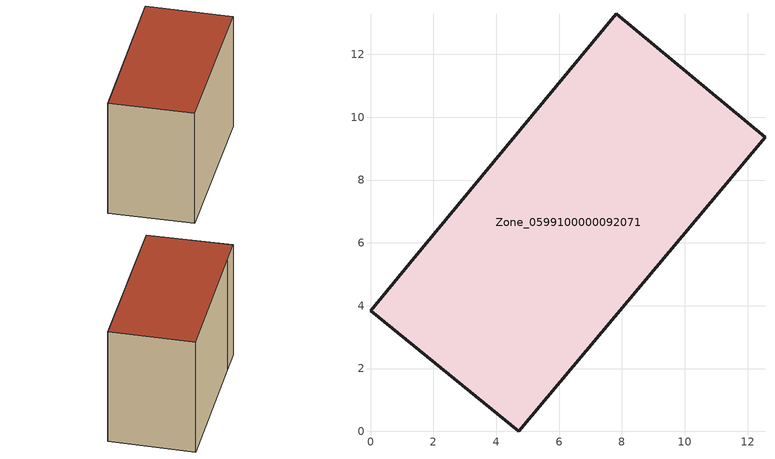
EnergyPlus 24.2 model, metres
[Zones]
Zone_0599100000092071
 floor ground (C_G): 0,3.85 1.25,5.34 7.82,13.3 12.56,9.36 4.71,0 z0
 wall outside (C_F): 4.71,0 12.56,9.36 7.82,13.3 1.25,5.34 0,3.85 4.71,0 z0:9.01
 roof outside (C_R): 1.25,5.34 0,3.85 4.71,0 12.56,9.36 7.82,13.3 z9.01
[BUILDING]
Pand.0599100000092071: North Axis=0; Terrain=City; Loads Convergence Tolerance Value=0.04; Temperature Convergence Tolerance Value=0.4; Solar Distribution=FullExterior; Maximum Number of Warmup Days=25; Minimum Number of Warmup Days=1
[Site:Location]
Rotterdam.The.Hague.AP_ZH_NLD Design_Conditions: Latitude=51.96; Longitude=4.45; Time Zone=1; Elevation=-4.5
[SITE:GROUNDTEMPERATURE:BUILDINGSURFACE]
18, 18, 18, 18, 18, 18, 18, 18, 18, 18, 18, 18
[MATERIAL] Thermal Absorptance=0.9; Solar Absorptance=0.7; Visible Absorptance=0.7
Name | Roughness | Thickness | Conductivity | Density | Specific Heat
G.TI.1946-1964 | MediumSmooth | 0.15 | 1 | 540 | 1210
F.TI.1946-1964 | Rough | 0.3 | 0.857143 | 1920 | 840
R.TI.1946-1964 | MediumRough | 0.2 | 0.277778 | 1500 | 1000
[CONSTRUCTION]
C_G: G.TI.1946-1964
C_F: F.TI.1946-1964
C_R: R.TI.1946-1964
[ZONE]
Zone_0599100000092071: Type=1; Multiplier=1; Ceiling Height=Autocalculate; Volume=Autocalculate; Floor Area=autocalculate; Part of Total Floor Area=Yes
[ZONEINFILTRATION:DESIGNFLOWRATE]
Infil_Zone_0599100000092071: Zone or ZoneList or Space or SpaceList=Zone_0599100000092071; Schedule=AlwaysOn; Design Flow Rate Calculation Method=Flow/Area; Flow Rate per Floor Area=0.003; Constant Term Coefficient=1; Temperature Term Coefficient=0; Velocity Term Coefficient=0; Velocity Squared Term Coefficient=0
[HVACTEMPLATE:ZONE:IDEALLOADSAIRSYSTEM]
Zone_0599100000092071: Maximum Heating Supply Air Temperature=50; Minimum Cooling Supply Air Temperature=13; Maximum Heating Supply Air Humidity Ratio=0.0156; Minimum Cooling Supply Air Humidity Ratio=0.0077; Heating Limit=NoLimit; Cooling Limit=NoLimit; Dehumidification Control Type=ConstantSensibleHeatRatio; Cooling Sensible Heat Ratio=0.7; Dehumidification Setpoint=60; Humidification Control Type=None; Humidification Setpoint=30; Outdoor Air Method=None; Outdoor Air Flow Rate per Person=0.00944; Outdoor Air Flow Rate per Zone Floor Area=0; Outdoor Air Flow Rate per Zone=0; Demand Controlled Ventilation Type=None; Outdoor Air Economizer Type=NoEconomizer; Heat Recovery Type=None; Sensible Heat Recovery Effectiveness=0.7; Latent Heat Recovery Effectiveness=0.65
[ZONECONTROL:THERMOSTAT]
ThermostatControl_Zone_0599100000092071: Zone or ZoneList=Zone_0599100000092071; Control Type Schedule=DualSetpointControlType; Control 1=Thermostat_Zone_0599100000092071; Temperature Difference Between Cutout And Setpoint=0
[THERMOSTATSETPOINT:DUALSETPOINT]
Thermostat_Zone_0599100000092071: Heating Setpoint Temperature Schedule=HeatingSetpoint_Zone_0599100000092071; Cooling Setpoint Temperature Schedule=CoolingSetpoint_Zone_0599100000092071
[SCHEDULE:COMPACT]
HeatingSetpoint_Zone_0599100000092071: Through: 12/31, For: AllDays, Until: 24:00, 21
CoolingSetpoint_Zone_0599100000092071: Through: 12/31, For: AllDays, Until: 24:00, 24
DualSetpointControlType: Through: 12/31, For: AllDays, Until: 24:00, 4
AlwaysOn: Through: 12/31, For: AllDays, Until: 24:00, 1
